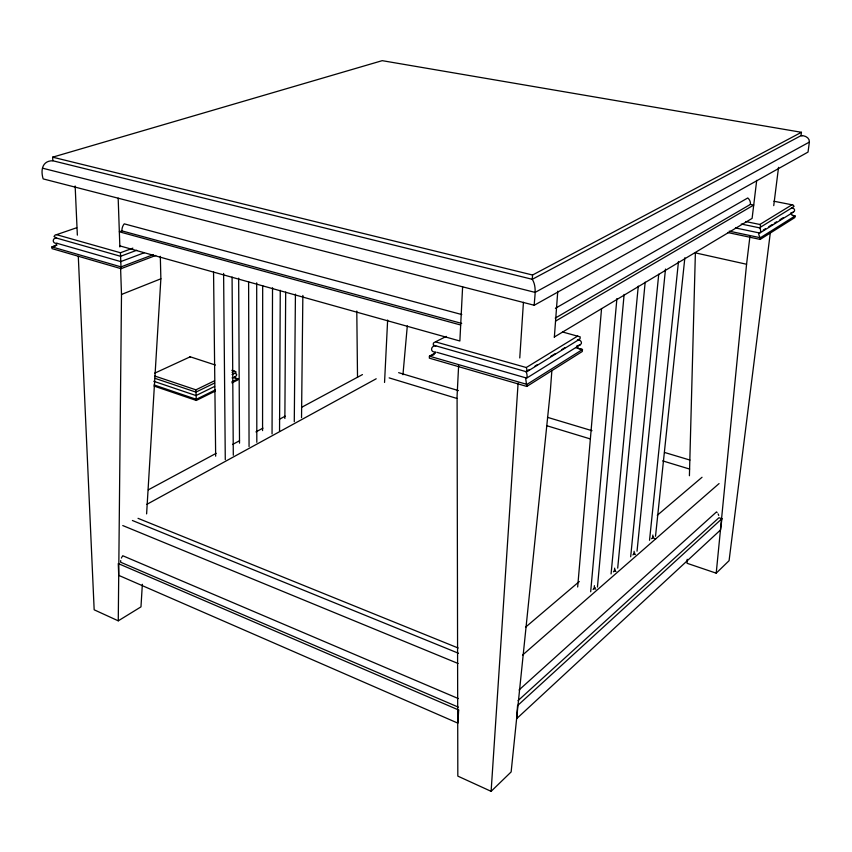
<?xml version="1.0" encoding="UTF-8"?>
<svg xmlns="http://www.w3.org/2000/svg" width="852" height="852" viewBox="0 0 852 852"><rect width="100%" height="100%" fill="white"/><g stroke="black" fill="none" stroke-linecap="round" stroke-linejoin="round"><path stroke-width="1.28" d="M262.565 430.622L262.682 285.622M272.054 433.913L272.523 287.763M279.541 431.112L280.265 290.287M284.866 418.47L285.686 292.087M294.281 421.665L295.431 294.121M78.299 256.399L94.167 609.808L118.268 620.831L121.495 294.462L120.59 268.071M301.533 417.672L302.854 295.431M189.921 357.339L189.964 356.711L215.364 365.039M687.191 559.317L687.085 563.3L716.212 573.172L729.078 560.691L770.41 232.032M689.417 475.735L695.381 252.874L746.565 264.258L716.212 573.172M436.831 352.313L525.588 377.777L526.813 386.446L429.344 358.149L429.429 356.168L435.255 352.952M809.368 142.092C809.858 137.683 804.693 135.33 801.008 135.649L532.276 279.307L52.824 160.762C42.387 160.634 40.395 169.963 43.164 178.899L534.236 305.261L808.037 152.071L809.368 142.092L535.12 292.396L42.6 168.206M136.714 250.275L120.558 256.292L56.701 238.123C51.855 237.591 52.238 244.173 56.956 243.289L55.561 245.77L51.94 246.899L52.025 248.624L121.08 268.668L155.756 255.462M384.55 382.452L387.639 320.032M458.621 365.7L457.087 395.946L457.822 776.119L491.114 791.338L511.136 771.933L550.296 391.579L551.872 370.45M462.615 286.783L459.867 340.992L119.823 245.887M142.348 584.291L140.974 606.869L118.268 620.831M146.608 513.894L160.868 278.796L160.314 256.324M491.114 791.338L518.101 383.134M519.763 357.957L523.437 302.29M802.201 135.681L801.008 135.649L801.444 132.294L532.564 275.015L532.276 279.307C537.101 287.028 534.46 296.89 534.236 305.261M554.332 337.435L557.772 291.203M735.446 227.921L758.834 232.841C758.099 235.344 760.772 237.165 760.176 239.412L727.704 232.521M577.667 586.996L601.555 308.53M402.953 374.71L407.309 325.869M590.681 591.789L616.901 298.594M594.419 585.675L594.153 588.551L595.729 589.115M597.454 587.06L624.122 294.43M611.076 573.95L638.265 286.134M614.675 568.135L614.398 570.968L615.953 571.511M617.7 568.124L645.177 282.161M630.672 556.793L658.734 274.206M634.144 551.265L633.856 554.056L635.39 554.577M637.04 551.191L665.497 269.072M649.533 540.274L678.49 261.457M652.866 535.045L652.579 537.793L655.731 538.847M655.518 536.249L684.859 257.73M746.565 264.258L749.898 236.728M756.704 180.358L752.114 218.378L554.364 336.998M721.91 518.698L720.536 529.933L516.61 718.715L517.558 705.605L721.91 518.698L718.918 517.739L518.069 700.621M773.733 205.63L778.547 167.354M525.588 377.777C528.07 379.076 526.983 372.942 526.003 371.642L433.295 345.103L433.38 343.111L434.509 342.334L446.32 336.391M758.834 232.841C761.4 233.682 760.942 228.868 759.452 227.825L741.24 224.033M519.06 689.95L716.511 511.914A6.56 5.293 43.6 0 1 717.118 512.531M522.51 655.113L719.067 483.574M593.088 589.477L595.26 587.592M613.376 571.852L615.463 570.041M632.876 554.918L634.889 553.172M651.524 538.709L653.569 536.941M526.515 378.213L580.127 344.858C583.322 343.047 580.361 339.224 577.443 339.948L580.042 338.862L580.201 336.891L562.469 331.96M759.963 232.937L793.446 212.095C795.96 210.753 794.021 207.505 791.583 208.037L759.452 227.825L759.973 227.995L760.612 225.993L759.867 224.481L745.543 221.52M525.556 627.189L579.307 581.522M657.275 515.3L702.027 477.269M529.358 369.576L526.003 371.642L526.429 371.994L526.93 369.64L526.28 367.531L436.011 342.003M526.813 386.446L582.299 351.482L582.47 349.522L576.058 347.797M760.176 239.412L794.852 217.558L795.065 215.95L792.456 215.428M763.264 230.083L765.479 228.709M768.802 226.643L772.125 224.577M774.34 223.203L776.555 221.829M779.878 219.763L783.201 217.697M534.949 366.126L537.186 364.752M550.605 356.487L555.078 353.729M561.788 349.597L565.142 347.531M526.429 371.994L578.923 339.628M526.28 367.531L577.762 336.007M759.867 224.481L791.998 204.799L793.116 204.981L794.064 206.344L791.583 208.037M555.547 321.119L753.722 205.066L750.41 204.405L555.216 318.126M555.419 308.286L747.79 197.962A6.976 6.433 53.1 0 1 750.41 204.405M146.693 504.437L376.201 378.778M148.365 489.804L216.142 453.328M232.521 444.51L239.55 440.729M255.93 431.911L262.959 428.13M279.349 419.312L285.196 416.159M301.587 407.341L362.451 374.582M793.446 212.095L790.954 212.883M580.127 344.858L576.964 345.848M215.29 389.939L196.301 399.3L154.084 384.955M231.914 381.749L237.857 378.831L237.857 379.949L231.925 382.878M154.116 386.084L196.311 400.451L215.311 391.079M214.619 386.435L196.003 395.562L153.786 381.281M232.074 377.883C234.928 378.022 239.604 373.73 234.385 373.389L232.053 374.529M214.587 383.038L195.949 392.122L154.936 378.32M154.872 376.052L195.907 389.833L214.555 380.769M232.032 372.281L234.364 371.142L235.866 371.642L235.866 372.761L234.385 373.389M154.681 373.176L190.017 356.892M121.495 294.462L160.868 278.796M153.232 254.673L121.027 266.9L51.94 246.899L56.967 245.142M144.318 252.735L120.739 261.596L56.956 243.289M56.701 238.123L54.006 236.483L55.242 234.939L56.53 234.673L120.441 252.746L132.869 248.145M461.699 323.409L121.9 230.881L119.333 231.797L460.676 325.006M56.53 234.673L76.669 227.75M52.824 160.762L52.654 157.173L382.218 60.662L801.444 132.294M435.83 345.987C430.548 345.284 429.877 352.877 435.564 351.951L433.7 354.826L429.429 356.168L526.951 384.401L582.47 349.522L578.444 348.553L576.974 346.359M773.925 201.232L791.998 204.799M729.195 231.148L760.378 237.751L795.065 215.95L791.987 215.119L790.933 213.298M52.654 157.173L532.564 275.015M461.784 314.548L124.254 223.852A7.402 4.888 -75.3 0 0 121.9 230.881M398.64 372.665L458.429 390.599M547.463 417.32L591.991 430.686M664.496 452.444L689.939 460.069M389.151 377.883L456.842 398.427M547.016 425.787L590.308 438.929M662.686 460.889L689.609 469.058M231.829 370.332L234.364 371.142M234.066 377.606L237.857 378.831L235.418 378.288L234.406 376.744M138.035 518.335L458.184 648.01M132.39 520.497L458.482 653.26M122.763 525.556L458.088 663.495M458.28 698.555L122.763 555.749A6.848 4.079 -66.1 0 0 122.273 556.473M458.323 707.128L120.611 562.213A6.848 4.079 -66.1 0 1 120.718 560.595M195.907 389.833L196.311 400.451M120.441 252.746L121.08 268.668M75.146 185.981L77.351 235.141M118.172 198.143L119.866 246.963M356.786 311.065L357.52 377.329M213.554 271.969L215.662 456.193M223.607 273.428L225.279 459.675M238.656 278.167L239.518 443.168M232.074 277.049L233.299 455.256M248.614 281.756L249.061 446.576M256.697 282.832L256.814 442.305M718.098 513.916A6.56 5.293 43.6 0 1 718.726 515.439M121.442 558.06A6.848 4.079 -66.1 0 1 121.825 557.24M458.653 710.004L457.929 723.167L118.716 575.366L118.268 563.566L458.653 710.004"/></g></svg>
